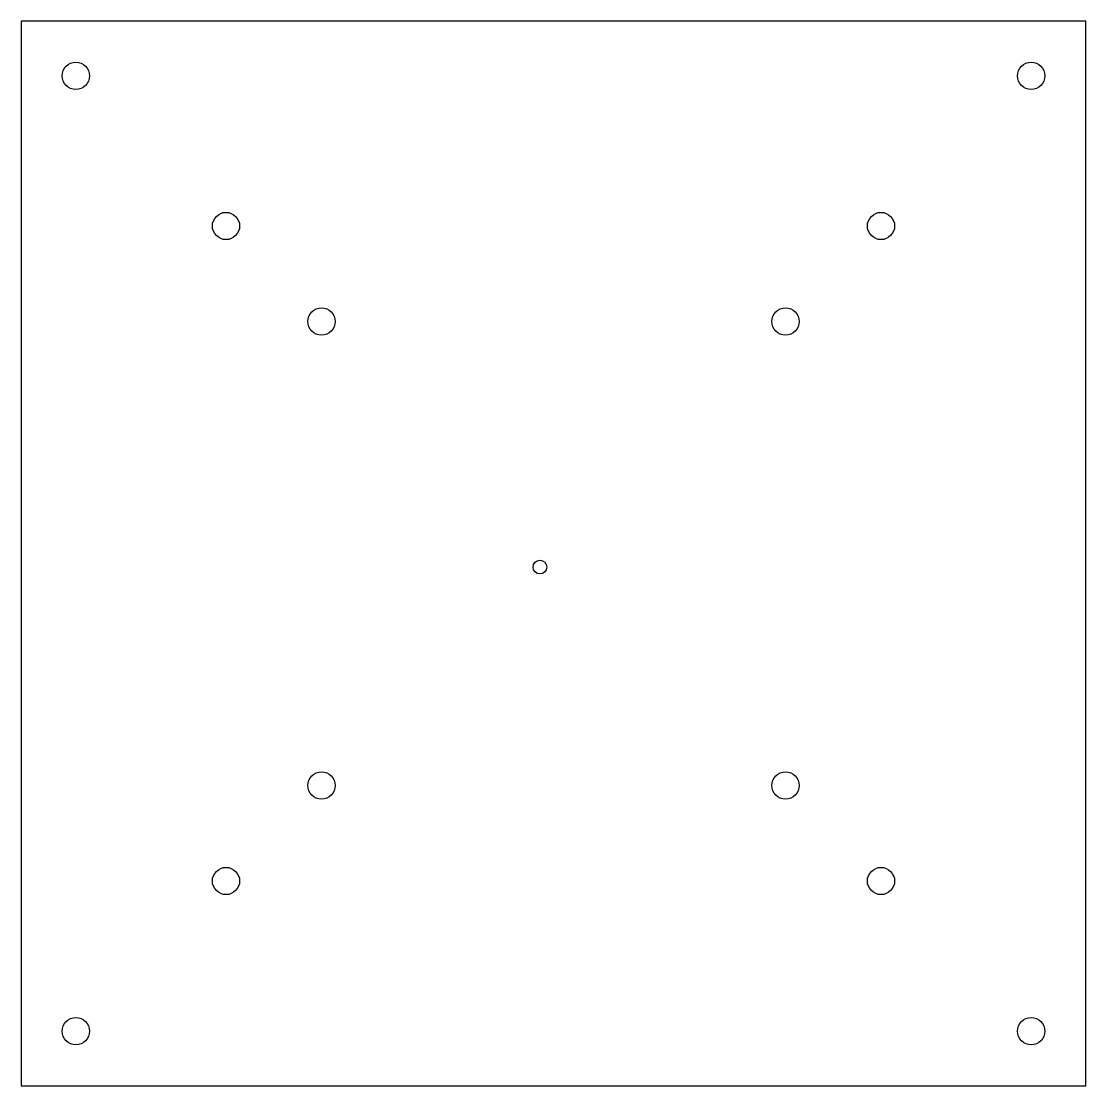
# Model space of a CAD drawing. Header units: millimetres. Extents: x -190 to 200, y -190 to 200.
import ezdxf

# ---------------------------------------------------------------- set-up
doc = ezdxf.new("R2010")
doc.units = ezdxf.units.MM
doc.layers.get('0').update_dxf_attribs({"linetype": 'CONTINUOUS'})

msp = doc.modelspace()

# ---------------------------------------------------------------- linework, layer by layer
msp.add_lwpolyline([(-190, -190), (200, -190), (200, 200), (-190, 200)], close=True)
for centre, radius in [((-170, 180), 5), ((180, 180), 5), ((-115, 125), 5), ((125, 125), 5), ((-80, 90), 5), ((90, 90), 5), ((0, 0), 2.5), ((-80, -80), 5), ((90, -80), 5), ((-115, -115), 5), ((125, -115), 5), ((-170, -170), 5), ((180, -170), 5)]:
    msp.add_circle(centre, radius)

doc.saveas('drawing.dxf')
